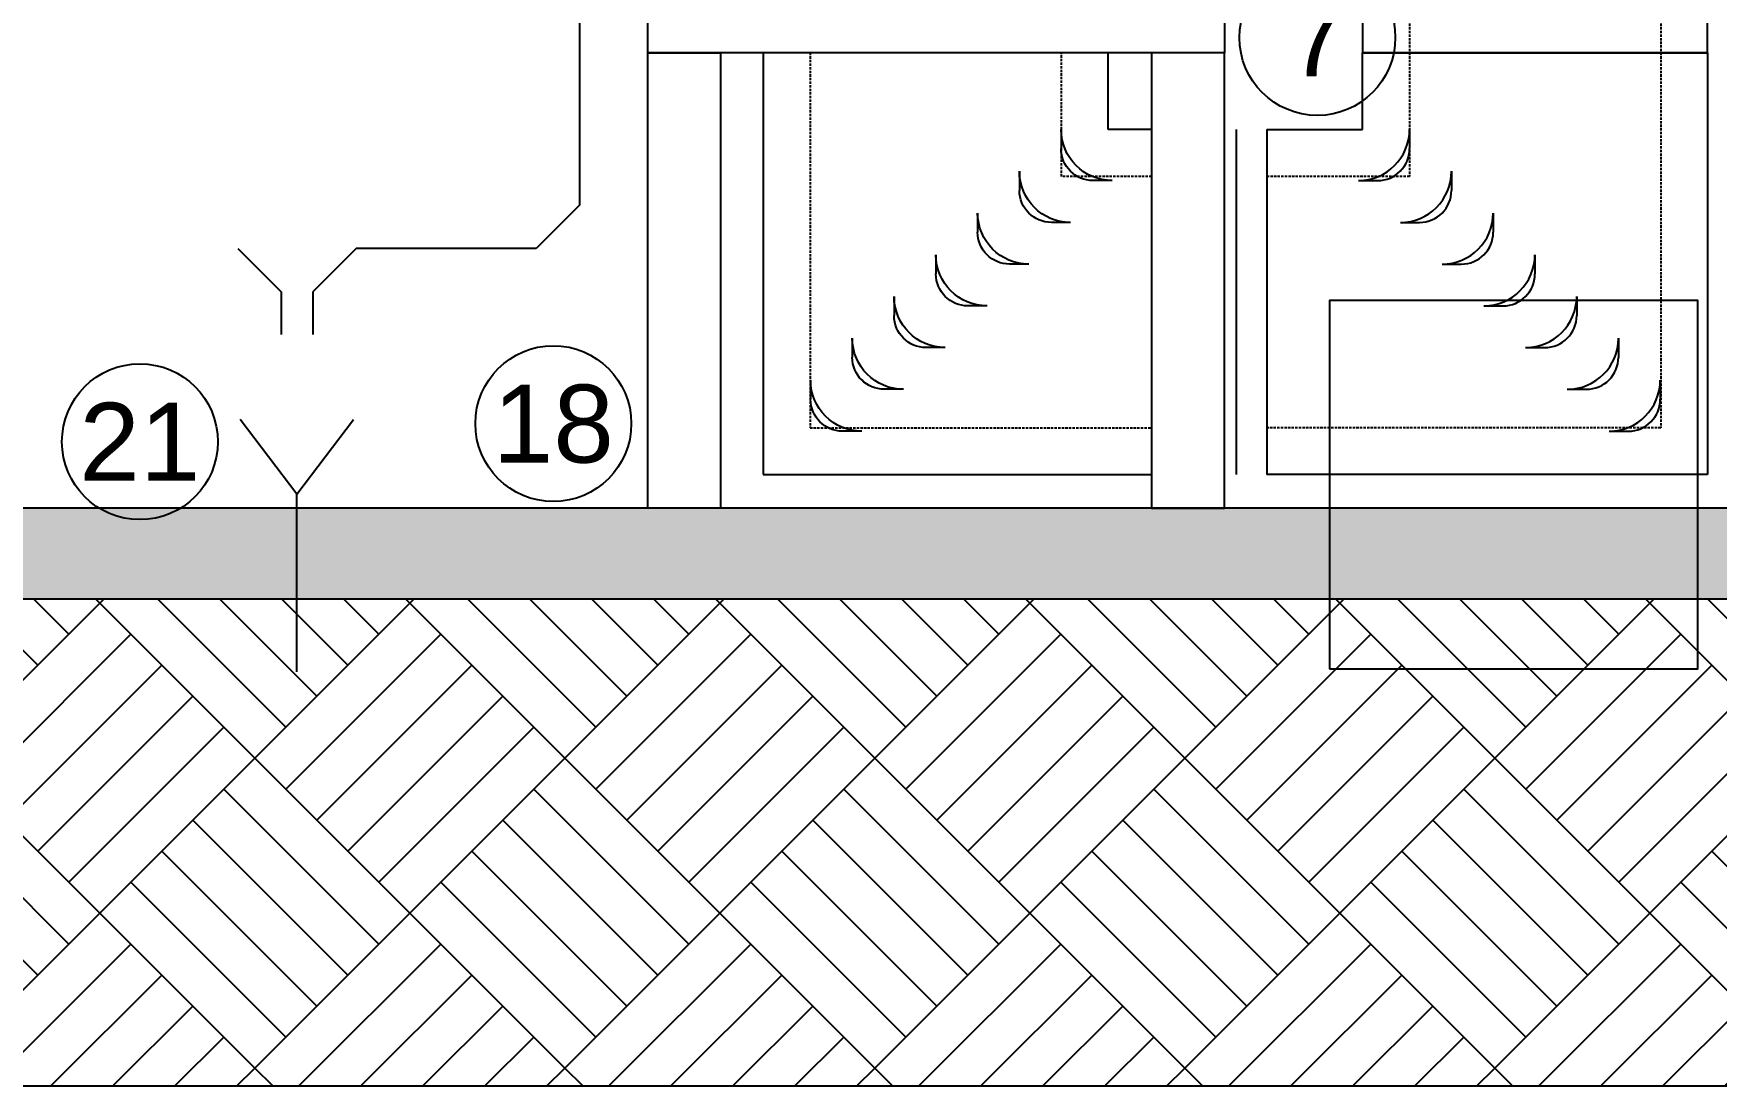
# Model space of a CAD drawing. Header units: millimetres. Extents: x -212361 to 39086, y -42 to 136893.
# Drawn here: x -101072 to -98286, y 81460 to 83203 of the extents above; entities that cross this region are included whole.
import ezdxf
from ezdxf.enums import TextEntityAlignment as Align
from ezdxf.lldxf.tags import DXFTag

# ---------------------------------------------------------------- set-up
doc = ezdxf.new("R2010")
doc.units = ezdxf.units.MM
doc.header["$LTSCALE"] = 25
doc.linetypes.add('schedules_symbols_notes$0$HIDDEN2', pattern=[0.1875, 0.125, -0.0625])
for name, color, linetype in [('schedules_symbols_notes$0$M-ANNO', 11, 'Continuous'), ('schedules_symbols_notes$0$M-CONTROL CYAN', 4, 'Continuous'), ('schedules_symbols_notes$0$M-DETAIL CLR11', 11, 'Continuous'), ('schedules_symbols_notes$0$M-HVAC-RETN-DUCT', 1, 'Continuous'), ('schedules_symbols_notes$0$M-HVAC-SUPP-DUCT', 4, 'Continuous'), ('schedules_symbols_notes$0$P-COND-DRAIN', 3, 'schedules_symbols_notes$0$CONDENSATE_DRAIN')]:
    doc.layers.add(name, color=color, linetype=linetype)
doc.styles.add('schedules_symbols_notes$0$RDZENG_0.25', font='micross.ttf', dxfattribs={"height": 4})
doc.styles.add('schedules_symbols_notes$0$Standard', font='arial.ttf')
tags = doc.linetypes.add('schedules_symbols_notes$0$CONDENSATE_DRAIN', pattern='A,2,-0.2,["CD",schedules_symbols_notes$0$Standard,S=0.08,R=0,X=-0.08,Y=-0.04],-0.2', length=2.4).pattern_tags.tags
tags[6] = DXFTag(74, 10)

# ---------------------------------------------------------------- blocks, each defined once
blk = doc.blocks.new('*U325')
at = {"layer": 'Defpoints'}
blk.add_lwpolyline([(-12, -12), (12, -12), (12, 12), (-12, 12)], close=True, dxfattribs=at)
blk = doc.blocks.new('*U327')
at = {"layer": 'Defpoints', "color": 0, "linetype": 'ByBlock', "lineweight": -2, "transparency": 16777216}
blk.add_blockref('*U325', (297.6, 772.79), dxfattribs=at)
blk = doc.blocks.new('schedules_symbols_notes$0$A$C56AC6403')
at = {"color": 11}
for p, q in [((0, 3), (1.125, 3)), ((3, 0), (3, 1.125))]:
    blk.add_line(p, q, dxfattribs=at)
for centre, radius in [((0, 0), 3), ((1.125, 1.125), 1.875)]:
    blk.add_arc(centre, radius, 0, 90, dxfattribs=at)
blk = doc.blocks.new('*U178')
blk.add_line((-5.625, 2), (5.625, 2))
at = {"color": 11}
blk.add_line((-5.625, 1), (5.625, 1), dxfattribs=at)
blk = doc.blocks.new('schedules_symbols_notes$0$KEYED NOTE_0.25')
at = {"layer": 'schedules_symbols_notes$0$M-ANNO'}
blk.add_circle((0, 0), 4, dxfattribs=at)
at = {"layer": 'schedules_symbols_notes$0$M-ANNO', "style": 'schedules_symbols_notes$0$RDZENG_0.25'}
blk.add_attdef('#', text='', height=4, dxfattribs=at).set_placement((0, 0), align=Align.MIDDLE_CENTER)
blk = doc.blocks.new('schedules_symbols_notes')
at = {"layer": 'schedules_symbols_notes$0$M-DETAIL CLR11'}
h = blk.add_hatch(dxfattribs=at)
h.set_pattern_fill('CONCRETE1', color=256, scale=0.5, style=0)
h.set_pattern_definition([(0, (-4722.504, 3097.116), (10.16, 10.16), [1.27, -8.89]), (90, (-4722.504, 3097.116), (-10.16, 10.16), [1.27, -8.89]), (135, (-4721.2344, 3097.116), (-10.16, 9e-16), [1.79605, -12.57236]), (0, (-4721.234, 3102.831), (10.16, 10.16), [1.27, -8.89]), (45, (-4720.5994, 3102.196), (0, 10.16), [0.898025, -13.47038]), (135, (-4720.5994, 3102.196), (-10.16, 9e-16), [0.898025, -13.47038]), (0, (-4717.424, 3105.371), (10.16, 10.16), [1.79605, -8.36395]), (45, (-4717.4244, 3105.371), (0, 10.16), [1.27, -13.09841]), (135, (-4715.6284, 3105.371), (-10.16, 9e-16), [1.27, -13.09841]), (90, (-4715.519, 3099.656), (-10.16, 10.16), [1.27, -8.89]), (45, (-4715.5194, 3099.656), (0, 10.16), [0.898025, -13.47038]), (135, (-4714.8844, 3100.291), (-10.16, 9e-16), [0.898025, -13.47038]), (0, (-4721.234, 3099.656), (10.16, 10.16), [0.635, -8.509]), (0, (-4713.614, 3102.196), (10.16, 10.16), [0.635, -8.509]), (90, (-4716.789, 3103.466), (-10.16, 10.16), [0.635, -8.509]), (135, (-4715.5194, 3097.751), (-10.16, 9e-16), [0.898025, -13.47038]), (135, (-4719.9644, 3104.736), (-10.16, 9e-16), [0.898025, -13.47038]), (45, (-4717.742, 3100.45), (0, 10.16), [0.898025, -13.47038]), (90, (-4719.012, 3098.386), (-10.16, 10.16), [0.15875, -10.00125]), (90, (-4718.536, 3102.672), (-10.16, 10.16), [0.15875, -10.00125]), (90, (-4713.773, 3104.419), (-10.16, 10.16), [0.15875, -10.00125]), (90, (-4713.614, 3099.021), (-10.16, 10.16), [0.15875, -10.00125])])
h.paths.add_polyline_path([(-3637.75, 3244.76), (-4131.48, 3244.76), (-4131.48, 3238.85), (-3637.75, 3238.85)])
h = blk.add_hatch(dxfattribs=at)
h.set_pattern_fill('EARTH2', color=256, scale=1.5, style=0)
h.set_pattern_definition([(45, (-4722.504, 3097.116), (0, 20.20558), [14.2875, -14.2875]), (45, (-4724.525, 3099.137), (0, 20.20558), [14.2875, -14.2875]), (45, (-4726.546, 3101.157), (0, 20.20558), [14.2875, -14.2875]), (45, (-4728.566, 3103.178), (0, 20.20558), [14.2875, -14.2875]), (45, (-4730.587, 3105.198), (0, 20.20558), [14.2875, -14.2875]), (45, (-4732.607, 3107.219), (0, 20.20558), [14.2875, -14.2875]), (135, (-4722.504, 3097.116), (-20.20558, 1e-15), [14.2875, -14.2875]), (135, (-4724.525, 3095.096), (-20.20558, 1e-15), [14.2875, -14.2875]), (135, (-4726.546, 3093.075), (-20.20558, 1e-15), [14.2875, -14.2875]), (135, (-4728.566, 3091.055), (-20.20558, 1e-15), [14.2875, -14.2875]), (135, (-4730.587, 3089.034), (-20.20558, 1e-15), [14.2875, -14.2875]), (135, (-4732.607, 3087.013), (-20.20558, 1e-15), [14.2875, -14.2875])])
h.paths.add_polyline_path([(-4131.48, 3238.85), (-3637.75, 3238.85), (-3637.75, 3207.07), (-4131.48, 3207.07)])
at = {"layer": 'schedules_symbols_notes$0$M-CONTROL CYAN'}
for points in [[(-3939.17, 3279.2), (-3901.57, 3279.2), (-3901.57, 3274.45), (-3939.17, 3274.45)], [(-3939.17, 3274.45), (-3934.42, 3274.45), (-3934.42, 3244.76), (-3939.17, 3244.76)], [(-3901.57, 3274.45), (-3906.33, 3274.45), (-3906.33, 3244.76), (-3901.57, 3244.76)]]:
    blk.add_lwpolyline(points, close=True, dxfattribs=at)
at = {"layer": 'schedules_symbols_notes$0$M-DETAIL CLR11'}
for points in [[(-3637.75, 3244.76), (-4131.48, 3244.76), (-4131.48, 3238.85), (-3637.75, 3238.85)], [(-4131.48, 3238.85), (-3637.75, 3238.85), (-3637.75, 3207.07), (-4131.48, 3207.07)]]:
    blk.add_lwpolyline(points, close=True, dxfattribs=at)
at = {"layer": 'schedules_symbols_notes$0$M-HVAC-RETN-DUCT'}
for p, q in [((-3892.58, 3415.33), (-3892.58, 3274.45)), ((-3870.08, 3274.45), (-3870.08, 3367.37)), ((-3870.08, 3274.45), (-3892.58, 3274.45)), ((-3892.58, 3274.45), (-3870.08, 3274.45))]:
    blk.add_line(p, q, dxfattribs=at)
at = {"layer": 'schedules_symbols_notes$0$M-HVAC-RETN-DUCT', "linetype": 'Continuous'}
for p, q in [((-3931.65, 3274.45), (-3931.65, 3246.95)), ((-3909.15, 3269.45), (-3909.15, 3274.45)), ((-3892.58, 3269.45), (-3892.58, 3274.45)), ((-3870.08, 3274.45), (-3870.08, 3246.95)), ((-3906.33, 3269.45), (-3909.15, 3269.45)), ((-3898.82, 3269.45), (-3892.58, 3269.45)), ((-3931.65, 3246.95), (-3906.33, 3246.95)), ((-3870.08, 3246.95), (-3898.82, 3246.95))]:
    blk.add_line(p, q, dxfattribs=at)
at = {"layer": 'schedules_symbols_notes$0$M-HVAC-SUPP-DUCT'}
for p, q in [((-3962.03, 3245.67), (-3965.73, 3250.55)), ((-3962.03, 3245.67), (-3958.34, 3250.55)), ((-3962.03, 3234.1), (-3962.03, 3245.67))]:
    blk.add_line(p, q, dxfattribs=at)
at = {"layer": 'schedules_symbols_notes$0$M-HVAC-SUPP-DUCT', "color": 12, "linetype": 'schedules_symbols_notes$0$HIDDEN2', "ltscale": 0.05}
for points in [[(-3873.14, 3415.33), (-3873.14, 3274.45), (-3873.14, 3250), (-3898.82, 3250)], [(-3889.52, 3415.33), (-3889.52, 3274.45), (-3889.52, 3266.39), (-3898.82, 3266.39)], [(-3928.59, 3274.45), (-3928.59, 3250), (-3906.33, 3250)], [(-3906.33, 3266.39), (-3912.2, 3266.39), (-3912.2, 3274.45)]]:
    blk.add_lwpolyline(points, dxfattribs=at)
at = {"layer": 'schedules_symbols_notes$0$P-COND-DRAIN'}
for p, q in [((-3943.61, 3315.93), (-3943.61, 3264.52)), ((-3943.61, 3264.52), (-3946.43, 3261.69)), ((-3965.89, 3261.69), (-3963.06, 3258.87)), ((-3958.18, 3261.69), (-3961, 3258.87)), ((-3946.43, 3261.69), (-3958.18, 3261.69)), ((-3963.06, 3258.87), (-3963.06, 3256.07)), ((-3961, 3258.87), (-3961, 3256.07))]:
    blk.add_line(p, q, dxfattribs=at)
at = {"layer": 'Defpoints'}
blk.add_blockref('*U327', (-4180.32, 2473.5), dxfattribs=at)
at = {"layer": 'schedules_symbols_notes$0$M-ANNO', "xscale": 1.27, "yscale": 1.27, "zscale": 1.27}
for p, values in [((-3895.52, 3275.44), {'#': '7'}), ((-3945.32, 3250.27), {'#': '18'}), ((-3972.27, 3249.09), {'#': '21'})]:
    blk.add_blockref('schedules_symbols_notes$0$KEYED NOTE_0.25', p, dxfattribs=at).add_auto_attribs(values)
at = {"layer": 'schedules_symbols_notes$0$M-HVAC-RETN-DUCT', "linetype": 'Continuous', "xscale": 2, "yscale": 2, "zscale": 2, "rotation": 270}
blk.add_blockref('*U178', (-3902.82, 3258.2), dxfattribs=at)
at = {"layer": 'schedules_symbols_notes$0$M-HVAC-SUPP-DUCT', "yscale": 1.11069053528743, "zscale": 1.11069053528743}
for p, xscale, rotation in [((-3908.89, 3269.45), -1.11069053528743, 90), ((-3892.84, 3269.45), 1.11069053528743, 270), ((-3911.61, 3266.72), -1.11069053528743, 90), ((-3890.11, 3266.72), 1.11069053528743, 270), ((-3914.33, 3264), -1.11069053528743, 90), ((-3887.39, 3264), 1.11069053528743, 270), ((-3917.05, 3261.28), -1.11069053528743, 90), ((-3884.67, 3261.28), 1.11069053528743, 270), ((-3919.78, 3258.56), -1.11069053528743, 90), ((-3881.95, 3258.56), 1.11069053528743, 270), ((-3922.5, 3255.84), -1.11069053528743, 90), ((-3879.23, 3255.84), 1.11069053528743, 270), ((-3925.22, 3253.11), -1.11069053528743, 90), ((-3876.5, 3253.11), 1.11069053528743, 270)]:
    blk.add_blockref('schedules_symbols_notes$0$A$C56AC6403', p, dxfattribs=dict(at, xscale=xscale, rotation=rotation))

msp = doc.modelspace()

# ---------------------------------------------------------------- block references
at = {"xscale": 25.4, "yscale": 25.4, "zscale": 25.4}
msp.add_blockref('schedules_symbols_notes', (0, 0), dxfattribs=at)

doc.saveas('drawing.dxf')
